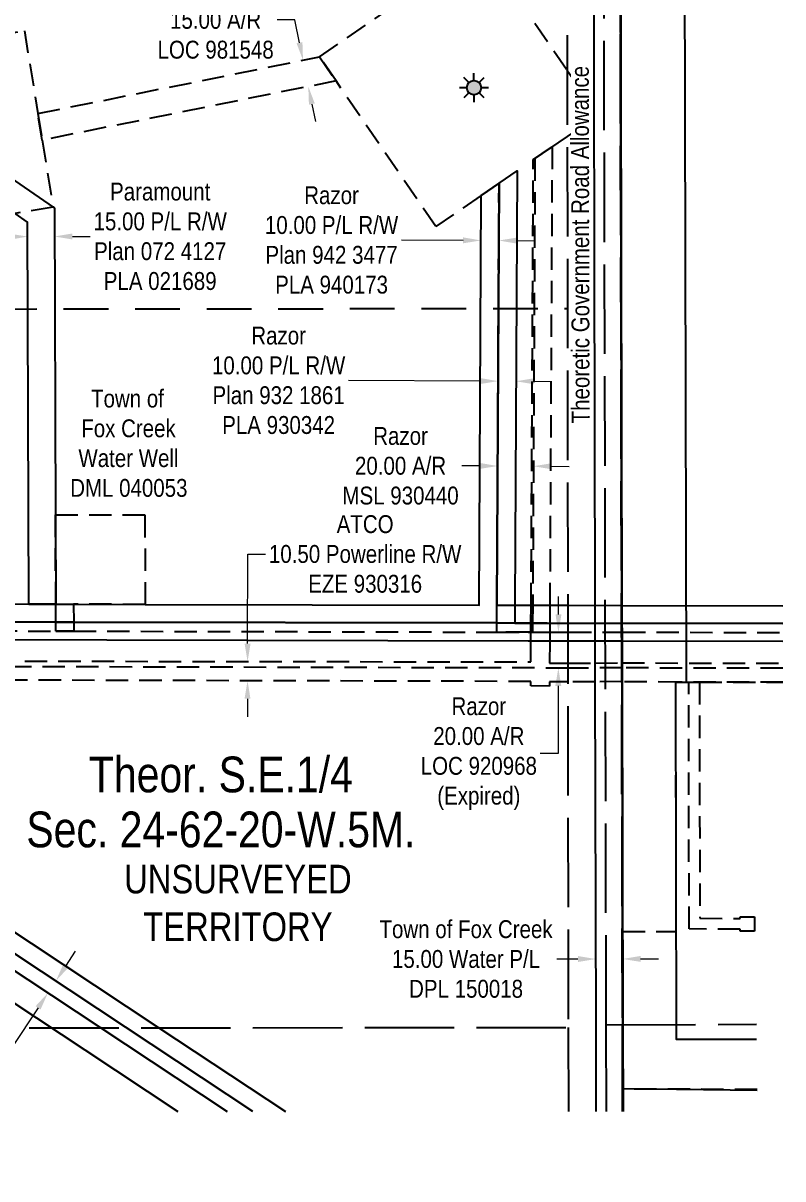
# Model space of a CAD drawing. Extents: x 504647 to 509765, y 6024664 to 6026410.
# Drawn here: x 509340 to 509765, y 6024664 to 6025310 of the extents above; entities that cross this region are included whole.
import ezdxf
from ezdxf.enums import TextEntityAlignment as Align

# ---------------------------------------------------------------- set-up
doc = ezdxf.new("R2010")
doc.units = 0
doc.header["$LTSCALE"] = 5
doc.header["$PDSIZE"] = 0.5
for name, pattern in [('foc-ACCESSROAD', [3.75, 2.5, -1.25]), ('foc-FLOWLINE', [3.75, 2.5, -1.25]), ('foc-LSD', [8, 5, -3]), ('foc-UNSURVEYED', [12.5, 10, -2.5])]:
    doc.linetypes.add(name, pattern=pattern)
doc.layers.get('Defpoints').update_dxf_attribs({"color": 9})
for name, color, linetype in [('C-SYMBOL', 7, 'Continuous'), ('F-AR', 190, 'foc-ACCESSROAD'), ('F-EZE', 190, 'foc-FLOWLINE'), ('F-RW', 190, 'Continuous'), ('F-WS', 190, 'foc-ACCESSROAD'), ('F-WS-S', 8, 'Continuous'), ('L-ROAD-T', 7, 'Continuous'), ('L-SECTION-LSD', 7, 'foc-LSD'), ('L-UNS-T', 3, 'Continuous'), ('L-USEC', 7, 'foc-UNSURVEYED')]:
    doc.layers.add(name, color=color, linetype=linetype)
for name, color, linetype, lineweight in [('F-AR-T', 190, 'Continuous', 9), ('F-EZE-T', 190, 'Continuous', 9), ('F-RW-T', 190, 'Continuous', 9), ('F-WS-T', 190, 'Continuous', 9)]:
    doc.layers.add(name, color=color, linetype=linetype, lineweight=lineweight)
doc.styles.add('175L', font='ARIALN.TTF', dxfattribs={"height": 20})
doc.styles.add('80CG', font='ARIALN.TTF', dxfattribs={"height": 10})
doc.styles.add('80L', font='ARIALN.TTF', dxfattribs={"height": 10})
doc.dimstyles.new('Compass 5 000', dxfattribs={"dimscale": 5, "dimtxt": 9, "dimasz": 2, "dimexe": 0.2, "dimexo": 0.0625, "dimgap": 0.5, "dimtad": 0, "dimtih": 1, "dimtoh": 1, "dimzin": 0, "dimdsep": 46, "dimtxsty": '80CG', "dimcen": 0.1, "dimse1": 1, "dimse2": 1, "dimclrd": 256, "dimclrt": 256, "dimaunit": 1, "dimadec": 4, "dimazin": 0, "dimtfac": 0.06, "dimtofl": 0, "dimtmove": 0, "dimatfit": 1, "dimfxl": 0.2, "dimtolj": 1, "dimtzin": 0, "dimlwd": -1, "dimarcsym": 0})

# ---------------------------------------------------------------- blocks, each defined once
blk = doc.blocks.new('*D418')
at = {"layer": 'Defpoints', "color": 0, "transparency": 16777216}
for p in [(509425.89, 6025274.78), (509499.28, 6025274.26), (509428.85, 6025260.07)]:
    blk.add_point(p, dxfattribs=at)
at = {"layer": 'F-AR-T', "transparency": 16777216}
for p, q in [((509491.78, 6025311.46), (509481.78, 6025311.46)), ((509494.34, 6025298.76), (509491.78, 6025311.46)), ((509501.25, 6025264.46), (509503.23, 6025254.65))]:
    blk.add_line(p, q, dxfattribs=at)
for points in [[(509495.98, 6025299.09), (509492.71, 6025298.43), (509496.32, 6025288.96)], [(509502.89, 6025264.78), (509499.62, 6025264.13), (509499.28, 6025274.26)]]:
    blk.add_solid(points, dxfattribs=at)
at = {"layer": 'F-AR-T', "transparency": 16777216, "insert": (509447.47, 6025311.46), "char_height": 10, "attachment_point": 5, "style": '80CG'}
blk.add_mtext('\\A1;Paramount\\P15.00 A/R\\PLOC 981548', dxfattribs=at)
blk = doc.blocks.new('*D419')
at = {"layer": 'Defpoints', "color": 0, "transparency": 16777216}
for p in [(509605.12, 6025065.51), (509625.1, 6025062.01), (509625.11, 6025065.41)]:
    blk.add_point(p, dxfattribs=at)
at = {"layer": 'F-AR-T', "transparency": 16777216}
for p, q in [((509595.1, 6025062.16), (509585.1, 6025062.21)), ((509635.09, 6025061.96), (509645.09, 6025061.92))]:
    blk.add_line(p, q, dxfattribs=at)
for points in [[(509595.11, 6025063.83), (509595.09, 6025060.5), (509605.1, 6025062.11)], [(509635.1, 6025063.63), (509635.09, 6025060.3), (509625.1, 6025062.01)]]:
    blk.add_solid(points, dxfattribs=at)
at = {"layer": 'F-AR-T', "transparency": 16777216, "insert": (509550.83, 6025062.21), "char_height": 10, "attachment_point": 5, "style": '80CG'}
blk.add_mtext('\\A1;Razor\\P20.00 A/R\\PMSL 930440', dxfattribs=at)
blk = doc.blocks.new('*D424')
at = {"layer": 'Defpoints', "color": 0, "transparency": 16777216}
for p in [(509585.45, 6024969.3), (509585.4, 6024949.31), (509639.01, 6024949.18)]:
    blk.add_point(p, dxfattribs=at)
at = {"layer": 'F-AR-T', "transparency": 16777216}
for p, q in [((509639.08, 6024979.17), (509639.11, 6024989.17)), ((509638.99, 6024939.18), (509638.9, 6024901.34)), ((509638.9, 6024901.34), (509628.9, 6024901.34))]:
    blk.add_line(p, q, dxfattribs=at)
for points in [[(509637.42, 6024979.18), (509640.75, 6024979.17), (509639.06, 6024969.17)], [(509637.32, 6024939.18), (509640.65, 6024939.17), (509639.01, 6024949.18)]]:
    blk.add_solid(points, dxfattribs=at)
at = {"layer": 'F-AR-T', "transparency": 16777216, "insert": (509594.58, 6024901.34), "char_height": 10, "attachment_point": 5, "style": '80CG', "bg_fill": 3, "box_fill_scale": 1.1, "bg_fill_color": 256, "bg_fill_true_color": 13158600, "bg_fill_transparency": 0}
blk.add_mtext('\\A1;Razor\\P20.00 A/R\\PLOC 920968\\P(Expired)', dxfattribs=at)
blk = doc.blocks.new('*D426')
at = {"layer": 'Defpoints', "color": 0, "transparency": 16777216}
for p in [(509465.32, 6024952.84), (509564.69, 6024952.69), (509564.68, 6024941.83)]:
    blk.add_point(p, dxfattribs=at)
at = {"layer": 'F-EZE-T', "transparency": 16777216}
for p, q in [((509465.34, 6024962.84), (509465.41, 6025012.89)), ((509465.41, 6025012.89), (509475.41, 6025012.89)), ((509465.29, 6024931.98), (509465.27, 6024921.98))]:
    blk.add_line(p, q, dxfattribs=at)
for points in [[(509463.67, 6024962.84), (509467, 6024962.84), (509465.32, 6024952.84)], [(509463.62, 6024931.98), (509466.96, 6024931.98), (509465.3, 6024941.98)]]:
    blk.add_solid(points, dxfattribs=at)
at = {"layer": 'F-EZE-T', "transparency": 16777216, "insert": (509531.04, 6025012.89), "char_height": 10, "attachment_point": 5, "style": '80CG'}
blk.add_mtext('\\A1;ATCO\\P10.50 Powerline R/W\\PEZE 930316', dxfattribs=at)
blk = doc.blocks.new('*D435')
at = {"layer": 'Defpoints', "color": 0, "transparency": 16777216}
for p in [(509342.41, 6025190.36), (509342.74, 6025094.83), (509357.74, 6025094.89)]:
    blk.add_point(p, dxfattribs=at)
at = {"layer": 'F-RW-T', "transparency": 16777216}
for p, q in [((509332.41, 6025190.32), (509322.41, 6025190.28)), ((509367.4, 6025190.44), (509377.4, 6025190.48))]:
    blk.add_line(p, q, dxfattribs=at)
for points in [[(509332.4, 6025191.99), (509332.41, 6025188.65), (509342.41, 6025190.36)], [(509367.4, 6025192.11), (509367.41, 6025188.78), (509357.4, 6025190.41)]]:
    blk.add_solid(points, dxfattribs=at)
at = {"layer": 'F-RW-T', "transparency": 16777216, "insert": (509416.49, 6025190.48), "char_height": 10, "attachment_point": 5, "style": '80CG'}
blk.add_mtext('\\A1;Paramount\\P15.00 P/L R/W\\PPlan 072 4127\\PPLA 021689', dxfattribs=at)
blk = doc.blocks.new('*D437')
at = {"layer": 'Defpoints', "color": 0, "transparency": 16777216}
for p in [(509605.73, 6025188.17), (509595.41, 6025122.83), (509605.4, 6025122.78)]:
    blk.add_point(p, dxfattribs=at)
at = {"layer": 'F-RW-T', "transparency": 16777216}
for p, q in [((509585.74, 6025188.27), (509551.35, 6025188.44)), ((509615.73, 6025188.12), (509625.73, 6025188.07))]:
    blk.add_line(p, q, dxfattribs=at)
for points in [[(509585.75, 6025189.94), (509585.73, 6025186.6), (509595.74, 6025188.22)], [(509615.74, 6025189.79), (509615.72, 6025186.46), (509605.73, 6025188.17)]]:
    blk.add_solid(points, dxfattribs=at)
at = {"layer": 'F-RW-T', "transparency": 16777216, "insert": (509512.27, 6025188.44), "char_height": 10, "attachment_point": 5, "style": '80CG'}
blk.add_mtext('\\A1;Razor\\P10.00 P/L R/W\\PPlan 942 3477\\PPLA 940173', dxfattribs=at)
blk = doc.blocks.new('*D438')
at = {"layer": 'Defpoints', "color": 0, "transparency": 16777216}
for p in [(509605.35, 6025111.2), (509615.33, 6025111.15), (509605.34, 6025109.56)]:
    blk.add_point(p, dxfattribs=at)
at = {"layer": 'F-RW-T', "transparency": 16777216}
for p, q in [((509595.34, 6025109.61), (509521.76, 6025109.98)), ((509625.33, 6025109.46), (509635.33, 6025109.41))]:
    blk.add_line(p, q, dxfattribs=at)
for points in [[(509595.35, 6025111.28), (509595.33, 6025107.95), (509605.34, 6025109.56)], [(509625.33, 6025111.13), (509625.32, 6025107.8), (509615.33, 6025109.51)]]:
    blk.add_solid(points, dxfattribs=at)
at = {"layer": 'F-RW-T', "transparency": 16777216, "insert": (509482.68, 6025109.98), "char_height": 10, "attachment_point": 5, "style": '80CG', "bg_fill": 3, "box_fill_scale": 1.1, "bg_fill_color": 256, "bg_fill_true_color": 13158600, "bg_fill_transparency": 0}
blk.add_mtext('\\A1;Razor\\P10.00 P/L R/W\\PPlan 932 1861\\PPLA 930342 ', dxfattribs=at)
blk = doc.blocks.new('*D453')
at = {"layer": 'Defpoints', "color": 0, "transparency": 16777216}
for p in [(509659.88, 6024840.26), (509674.87, 6024840.29), (509660, 6024786.52)]:
    blk.add_point(p, dxfattribs=at)
at = {"layer": 'F-RW-T', "transparency": 16777216}
for p, q in [((509650, 6024786.5), (509638.15, 6024786.48)), ((509684.99, 6024786.58), (509694.99, 6024786.6))]:
    blk.add_line(p, q, dxfattribs=at)
for points in [[(509649.99, 6024788.17), (509650, 6024784.84), (509660, 6024786.52)], [(509684.98, 6024788.24), (509684.99, 6024784.91), (509674.99, 6024786.56)]]:
    blk.add_solid(points, dxfattribs=at)
at = {"layer": 'F-RW-T', "transparency": 16777216, "insert": (509587.43, 6024786.48), "char_height": 10, "attachment_point": 5, "style": '80CG', "bg_fill": 3, "box_fill_scale": 1.1, "bg_fill_color": 256, "bg_fill_true_color": 13158600, "bg_fill_transparency": 0}
blk.add_mtext('\\A1;Town of Fox Creek\\P15.00 Water P/L\\PDPL 150018', dxfattribs=at)
blk = doc.blocks.new('*D454')
at = {"layer": 'Defpoints', "color": 0, "transparency": 16777216}
for p in [(509304.23, 6024809.93), (509299.82, 6024803.26), (509358.17, 6024774.24)]:
    blk.add_point(p, dxfattribs=at)
at = {"layer": 'F-RW-T', "transparency": 16777216}
for p, q in [((509363.69, 6024782.58), (509369.2, 6024790.92)), ((509348.24, 6024759.24), (509333.51, 6024736.97)), ((509333.51, 6024736.97), (509323.51, 6024736.97))]:
    blk.add_line(p, q, dxfattribs=at)
for points in [[(509362.3, 6024783.5), (509365.08, 6024781.66), (509358.17, 6024774.24)], [(509346.85, 6024760.16), (509349.63, 6024758.32), (509353.76, 6024767.58)]]:
    blk.add_solid(points, dxfattribs=at)
at = {"layer": 'F-RW-T', "transparency": 16777216, "insert": (509285.56, 6024736.97), "char_height": 10, "attachment_point": 5, "style": '80CG', "bg_fill": 3, "box_fill_scale": 1.1, "bg_fill_color": 256, "bg_fill_true_color": 13158600, "bg_fill_transparency": 0}
blk.add_mtext('\\A1;Razor\\P8.00 P/L R/W\\PPlan 922 1491\\PPLA 910421', dxfattribs=at)
blk = doc.blocks.new('*D455')
at = {"layer": 'Defpoints', "color": 0, "transparency": 16777216}
for p in [(509236.13, 6024845.41), (509353.47, 6024767.77), (509345.07, 6024755.07)]:
    blk.add_point(p, dxfattribs=at)
at = {"layer": 'F-RW-T', "transparency": 16777216}
for p, q in [((509241.64, 6024853.75), (509247.16, 6024862.09)), ((509222.21, 6024824.37), (509199.98, 6024790.77)), ((509199.98, 6024790.77), (509189.98, 6024790.77))]:
    blk.add_line(p, q, dxfattribs=at)
for points in [[(509240.25, 6024854.67), (509243.03, 6024852.83), (509236.13, 6024845.41)], [(509220.82, 6024825.29), (509223.6, 6024823.45), (509227.73, 6024832.71)]]:
    blk.add_solid(points, dxfattribs=at)
at = {"layer": 'F-RW-T', "transparency": 16777216, "insert": (509150.89, 6024790.77), "char_height": 10, "attachment_point": 5, "style": '80CG', "bg_fill": 3, "box_fill_scale": 1.1, "bg_fill_color": 256, "bg_fill_true_color": 13158600, "bg_fill_transparency": 0}
blk.add_mtext('\\A1;Razor\\P15.24 P/L R/W\\PPlan 752 1416\\PPLA 5577', dxfattribs=at)
blk = doc.blocks.new('GAS')
h = blk.add_hatch(color=255)
h.dxf.hatch_style = 1
edge = h.paths.add_edge_path()
edge.add_arc((0, 0), 0.9, 0, 360)
for p, q in [((0, 0.81), (0, 1.62)), ((-0.81, 0), (-1.62, 0)), ((-0.57, 0.57), (-1.14, 1.14)), ((0.57, 0.57), (1.14, 1.14)), ((1.62, 0), (0.81, 0)), ((-0.57, -0.57), (-1.14, -1.14)), ((0, -0.81), (0, -1.62)), ((1.14, -1.14), (0.57, -0.57))]:
    blk.add_line(p, q)
blk.add_circle((0, 0), 0.8)

msp = doc.modelspace()

# ---------------------------------------------------------------- linework, layer by layer
at = {"layer": 'F-AR'}
msp.add_lwpolyline([(509514.751, 6025277.375), (509350.564, 6025244.309), (509348.144, 6025259.117), (509505.528, 6025290.815), (509514.751, 6025277.375)], close=True, dxfattribs=at)
msp.add_lwpolyline([(509764.49, 6024949.056), (509675.188, 6024949.24), (509674.644, 6024949.238), (509645.026, 6024949.163), (509644.5, 6024949.165), (509227.957, 6024950.162), (509217.904, 6024950.185), (509218.246, 6024953.184), (509220.188, 6024970.173), (509230.242, 6024970.149), (509358.183, 6024969.843), (509368.179, 6024969.819), (509604.64, 6024969.254), (509622.182, 6024969.212), (509624.634, 6024969.207), (509632.678, 6024969.187), (509644.458, 6024969.158), (509645.024, 6024969.157), (509674.601, 6024969.232), (509675.184, 6024969.233), (509764.448, 6024969.05)], dxfattribs=at)
at = {"layer": 'F-EZE'}
for points in [[(509228.299, 6024953.192), (509623.62, 6024952.603), (509623.678, 6024964.209), (509623.702, 6024969.209), (509623.728, 6024974.286), (509623.778, 6024984.305), (509625.016, 6025233.377), (509625.949, 6025234.017), (509634.022, 6025239.556), (509635.549, 6025240.604), (509634.274, 6024984.295), (509634.224, 6024974.215), (509634.199, 6024969.183), (509634.174, 6024964.183), (509634.114, 6024951.968), (509644.495, 6024951.947), (509659.647, 6024951.984), (509674.638, 6024952.062), (509764.484, 6024951.868)], [(509764.507, 6024941.219), (509707.242, 6024941.333), (509674.66, 6024941.569), (509659.669, 6024941.497), (509644.517, 6024941.459), (509634.062, 6024941.479), (509634.05, 6024939.11), (509623.555, 6024939.295), (509623.566, 6024941.684), (509227.099, 6024942.665)]]:
    msp.add_lwpolyline(points, dxfattribs=at)
msp.add_lwpolyline([(509717.882, 6024941.313), (509718.074, 6024809.302), (509740.64, 6024809.135), (509740.645, 6024810.134), (509748.649, 6024810.075), (509748.59, 6024802.092), (509740.605, 6024802.129), (509740.596, 6024803.142), (509712.089, 6024803.353), (509711.882, 6024941.324), (509717.882, 6024941.313)], close=True, dxfattribs=at)
at = {"layer": 'F-RW'}
for points in [[(509660.175, 6024701.352), (509660.074, 6024749.174), (509659.668, 6024941.703), (509659.653, 6024949.2), (509659.646, 6024952.199), (509659.621, 6024964.199), (509659.61, 6024969.193), (509659.599, 6024974.187), (509659.578, 6024984.229), (509658.605, 6025472.991), (509658.586, 6025479.424), (509658.487, 6025514.239), (509658.377, 6025552.925), (509657.448, 6025994.918), (509672.417, 6026003.756), (509733.875, 6026040.037)], [(509734.087, 6026022.751), (509672.454, 6025986.367), (509673.369, 6025552.972), (509673.464, 6025507.818), (509673.538, 6025473.02), (509674.57, 6024984.212), (509674.591, 6024974.224), (509674.601, 6024969.232), (509674.612, 6024964.236), (509674.637, 6024952.237), (509674.644, 6024949.238), (509674.659, 6024941.741), (509675.066, 6024749.222), (509675.167, 6024701.352)], [(509749.795, 6024741.461), (509705.05, 6024741.551), (509704.628, 6024941.352), (509710.622, 6024941.327), (509709.778, 6025340.787), (509741.54, 6025414.818)], [(509258.341, 6024985.069), (509343.134, 6024984.894), (509358.129, 6024984.864), (509368.127, 6024984.844), (509408.115, 6024984.762), (509594.725, 6024984.378), (509595.864, 6025213.373), (509605.887, 6025220.25), (509604.715, 6024984.356), (509614.705, 6024984.336), (509622.257, 6024984.32), (509624.709, 6024984.296), (509632.754, 6024984.298), (509644.426, 6024984.275), (509674.57, 6024984.212), (509764.416, 6024984.027)], [(509764.458, 6024964.051), (509674.612, 6024964.236), (509644.469, 6024964.159), (509632.653, 6024964.187), (509622.156, 6024964.213), (509229.67, 6024965.152), (509230.242, 6024970.149), (509230.812, 6024975.138), (509235.838, 6024975.128), (509256.053, 6024975.086), (509358.165, 6024974.875), (509368.161, 6024974.855), (509604.666, 6024974.368), (509614.655, 6024974.347), (509622.207, 6024974.296), (509624.659, 6024974.28), (509632.703, 6024974.226), (509644.448, 6024974.148), (509674.591, 6024974.224), (509764.437, 6024974.038)], [(509764.437, 6024974.038), (509674.591, 6024974.224), (509644.448, 6024974.148), (509632.703, 6024974.226), (509624.659, 6024974.28), (509622.207, 6024974.296), (509614.655, 6024974.347), (509604.666, 6024974.368), (509368.161, 6024974.855), (509358.165, 6024974.875), (509256.053, 6024975.086)]]:
    msp.add_lwpolyline(points, dxfattribs=at)
for points in [[(509357.953, 6025034.849), (509358.129, 6024984.864), (509343.134, 6024984.894), (509342.377, 6025198.433), (509335.354, 6025203.279), (509286.547, 6025236.956), (509306.092, 6025241.69), (509356.701, 6025206.769), (509357.345, 6025206.325), (509357.953, 6025034.849)], [(509605.887, 6025220.25), (509615.91, 6025227.128), (509614.705, 6024984.336), (509614.655, 6024974.347), (509604.666, 6024974.368), (509604.715, 6024984.356), (509605.887, 6025220.25)]]:
    msp.add_lwpolyline(points, close=True, dxfattribs=at)
at = {"layer": 'F-RW', "flags": 128}
for points in [[(508741.367, 6025058.123), (508978.415, 6025058.292), (509017.64, 6025080.546), (509239.951, 6025055.087), (509233.323, 6024997.105), (509232.122, 6024986.599), (509230.812, 6024975.138), (509230.242, 6024970.149), (509229.67, 6024965.152), (509228.3, 6024953.159), (509227.957, 6024950.162), (509227.099, 6024942.665), (509219.689, 6024877.842), (509415.199, 6024748.487), (509486.442, 6024701.352)], [(509468.34, 6024701.352), (509397.174, 6024748.438), (509209.068, 6024872.891), (509215.133, 6024925.946), (509217.046, 6024942.69), (509217.904, 6024950.185), (509218.246, 6024953.184), (509220.188, 6024970.173), (509222.59, 6024991.184), (509223.79, 6025001.69), (509228.889, 6025046.299), (509019.738, 6025070.251), (508981.054, 6025048.305), (508741.367, 6025048.134)], [(509468.34, 6024701.352), (509397.174, 6024748.438), (509209.068, 6024872.891), (509215.133, 6024925.946), (509217.046, 6024942.69), (509217.904, 6024950.185), (509218.246, 6024953.184), (509220.188, 6024970.173), (509222.59, 6024991.184), (509223.79, 6025001.69), (509228.889, 6025046.299), (509019.738, 6025070.251), (508981.054, 6025048.305), (508773.281, 6025048.157)], [(508776.742, 6025038.17), (508993.828, 6025038.325), (509022.884, 6025054.809), (509212.301, 6025033.117), (509209.495, 6025008.567), (509208.294, 6024998.061), (509203.169, 6024953.219), (509201.969, 6024942.725), (509200.248, 6024927.661), (509194.029, 6024873.257), (509382.749, 6024748.398), (509453.855, 6024701.352)], [(508741.367, 6025038.145), (509019.733, 6025038.343), (509067.23, 6025038.369), (509058.605, 6024962.597), (509094.19, 6024939.653), (509108.413, 6024929.902), (509194.029, 6024873.257), (509382.749, 6024748.398), (509453.855, 6024701.352)], [(508741.367, 6025022.921), (509019.744, 6025023.12), (509050.174, 6025023.136), (509042.409, 6024954.925), (509085.759, 6024926.975), (509099.908, 6024917.275), (509185.629, 6024860.56), (509374.349, 6024735.702), (509426.266, 6024701.352)]]:
    msp.add_lwpolyline(points, dxfattribs=at)
at = {"layer": 'F-WS'}
for points in [[(509625.949, 6025234.017), (509624.709, 6024984.296), (509624.659, 6024974.28), (509624.634, 6024969.207), (509622.182, 6024969.212), (509604.64, 6024969.254), (509604.666, 6024974.368), (509604.715, 6024984.356), (509605.887, 6025220.25), (509595.864, 6025213.373), (509570.574, 6025196.02), (509514.751, 6025277.375), (509505.528, 6025290.815), (509583.838, 6025344.547), (509604.685, 6025340.666), (509643.795, 6025283.671), (509652.762, 6025270.601), (509648.882, 6025249.752), (509643.874, 6025246.316), (509634.022, 6025239.556), (509625.949, 6025234.017)], [(509335.354, 6025203.279), (509248.176, 6025189.028), (509242.101, 6025226.193), (509239.676, 6025241.024), (509232.047, 6025287.686), (509340.573, 6025305.428), (509348.144, 6025259.117), (509350.564, 6025244.309), (509356.701, 6025206.769), (509335.354, 6025203.279)], [(509407.937, 6025034.746), (509408.115, 6024984.762), (509368.127, 6024984.844), (509368.161, 6024974.855), (509368.179, 6024969.819), (509358.183, 6024969.843), (509358.165, 6024974.875), (509358.129, 6024984.864), (509357.953, 6025034.849), (509407.937, 6025034.746)]]:
    msp.add_lwpolyline(points, close=True, dxfattribs=at)
msp.add_lwpolyline([(509750.136, 6024713.602), (509675.14, 6024713.859), (509675.066, 6024749.222), (509674.955, 6024801.81), (509704.923, 6024801.861), (509704.628, 6024941.352), (509711.882, 6024941.324), (509717.882, 6024941.312), (509764.507, 6024941.219)], dxfattribs=at)
at = {"layer": 'L-SECTION-LSD', "flags": 128}
msp.add_lwpolyline([(508842.516, 6025149.382), (509643.679, 6025150.215)], dxfattribs=at)
at = {"layer": 'L-USEC'}
for p, q in [((509643.668, 6025552.93), (509644.524, 6024748.309)), ((509665.762, 6024749.785), (509664.071, 6025553.596)), ((509672.978, 6025553.624), (509674.669, 6024749.814)), ((509665.762, 6024749.785), (509749.69, 6024750.051)), ((509665.864, 6024701.352), (509665.762, 6024749.785)), ((509674.669, 6024749.814), (509674.771, 6024701.352)), ((508843.291, 6024747.477), (509644.524, 6024748.309)), ((509644.524, 6024748.309), (509644.623, 6024701.352))]:
    msp.add_line(p, q, dxfattribs=at)

# ---------------------------------------------------------------- block references
at = {"layer": 'F-WS-S', "xscale": 4.997325200000013, "yscale": 4.997325200000013, "zscale": 4.997325200000013}
msp.add_blockref('GAS', (509591.846, 6025273.597), dxfattribs=at)

# ---------------------------------------------------------------- texts
at = {"layer": 'C-SYMBOL', "color": 3, "style": '175L'}
for s, p in [('Theor. S.E.1/4', (509450.426, 6024873.708)), ('Sec. 24-62-20-W.5M.', (509450.426, 6024842.979))]:
    msp.add_text(s, height=19.97861, dxfattribs=at).set_placement(p, align=Align.BOTTOM_CENTER)
at = {"layer": 'F-WS-T', "insert": (509361.033, 6025104.838), "char_height": 9.9893, "attachment_point": 1, "style": '80L'}
msp.add_mtext_dynamic_manual_height_columns('\\pi16.82;Town of\\P\\pi11.352;Fox Creek\\P\\pi9.7611;Water Well\\P\\pi5.1821;DML 040053', width=74.48379, gutter_width=50, heights=[0], dxfattribs=at)
at = {"layer": 'L-UNS-T', "color": 3, "insert": (509459.924, 6024817.76), "char_height": 15.99144, "attachment_point": 5, "style": '80L'}
msp.add_mtext_dynamic_manual_height_columns('UNSURVEYED TERRITORY', width=126.41375, gutter_width=47.5, heights=[0], dxfattribs=at)

# ---------------------------------------------------------------- dimensions: what is measured, and where the dimension line sits
at = {"layer": 'F-AR-T'}
dim = msp.add_linear_dim(base=(509499.277, 6025274.258), p1=(509425.888, 6025274.775), p2=(509428.848, 6025260.075), angle=281.386592, text='Paramount\\P15.00 A/R\\PLOC 981548', dimstyle='Compass 5 000', dxfattribs=at)
dim.commit()
dim.dimension.update_dxf_attribs({"geometry": '*D418', "text_midpoint": (509447.47, 6025311.464), "dimtype": 161})
at = {"layer": 'F-RW-T'}
for base, p1, p2, angle, text, picture, middle in [((509342.406, 6025190.356), (509357.74, 6025094.887), (509342.745, 6025094.834), 180.203104, 'Paramount\\P15.00 P/L R/W\\PPlan 072 4127\\PPLA 021689', '*D435', (509416.487, 6025190.48)), ((509605.728, 6025188.172), (509595.414, 6025122.832), (509605.403, 6025122.782), 359.715364, 'Razor\\P10.00 P/L R/W\\PPlan 942 3477\\PPLA 940173', '*D437', (509512.267, 6025188.442))]:
    dim = msp.add_linear_dim(base=base, p1=p1, p2=p2, angle=angle, text=text, dimstyle='Compass 5 000', dxfattribs=at)
    dim.commit()
    dim.dimension.update_dxf_attribs({"geometry": picture, "text_midpoint": middle, "dimtype": 161})

# ---------------------------------------------------------------- next in the draw order: texts
at = {"layer": 'L-ROAD-T', "insert": (509646.243, 6025185.848), "char_height": 9.99465, "width": 199.83847, "attachment_point": 2, "rotation": 90.12056, "style": '80L', "bg_fill": 3, "box_fill_scale": 1, "bg_fill_color": 256, "bg_fill_transparency": 0}
msp.add_mtext('Theoretic Government Road Allowance', dxfattribs=at)

# ---------------------------------------------------------------- next in the draw order: linework, layer by layer
at = {"layer": 'F-RW'}
msp.add_lwpolyline([(509750.144, 6024713.005), (509675.14, 6024713.859), (509675.067, 6024748.647), (509674.662, 6024940.634), (509674.645, 6024948.377), (509674.64, 6024950.919), (509674.613, 6024963.759), (509674.603, 6024968.379), (509674.592, 6024973.769), (509674.571, 6024983.763), (509673.603, 6025441.964), (509375.114, 6025569.83), (509355.48, 6025523.995), (509112.443, 6025626.917), (508880.546, 6025727.635), (508900.531, 6025773.471), (508741.367, 6025842.865)], dxfattribs=at)

# ---------------------------------------------------------------- next in the draw order: dimensions: what is measured, and where the dimension line sits
at = {"layer": 'F-AR-T'}
dim = msp.add_linear_dim(base=(509625.095, 6025062.015), p1=(509605.118, 6025065.512), p2=(509625.112, 6025065.413), angle=359.715444, text='Razor\\P20.00 A/R\\PMSL 930440', dimstyle='Compass 5 000', dxfattribs=at)
dim.commit()
dim.dimension.update_dxf_attribs({"geometry": '*D419', "text_midpoint": (509550.828, 6025062.213), "dimtype": 161})

# ---------------------------------------------------------------- next in the draw order: dimensions: what is measured, and where the dimension line sits
dim = msp.add_linear_dim(base=(509639.012, 6024949.178), p1=(509585.448, 6024969.3), p2=(509585.4, 6024949.306), angle=269.862856, text='Razor\\P20.00 A/R\\PLOC 920968\\P(Expired)', dimstyle='Compass 5 000', override={"dimtfill": 1}, dxfattribs=at)
dim.commit()
dim.dimension.update_dxf_attribs({"geometry": '*D424', "text_midpoint": (509594.583, 6024901.341), "dimtype": 161})
at = {"layer": 'F-RW-T'}
dim = msp.add_linear_dim(base=(509358.168, 6024774.244), p1=(509299.821, 6024803.264), p2=(509304.231, 6024809.93), angle=56.510901, text='Razor\\P8.00 P/L R/W\\PPlan 922 1491\\PPLA 910421', dimstyle='Compass 5 000', override={"dimtfill": 1}, dxfattribs=at)
dim.commit()
dim.dimension.update_dxf_attribs({"geometry": '*D454', "text_midpoint": (509285.563, 6024736.973), "dimtype": 161})

# ---------------------------------------------------------------- next in the draw order: dimensions: what is measured, and where the dimension line sits
at = {"layer": 'F-EZE-T'}
dim = msp.add_linear_dim(base=(509465.32, 6024952.839), p1=(509564.678, 6024941.83), p2=(509564.694, 6024952.691), angle=89.914646, text='ATCO\\P10.50 Powerline R/W\\PEZE 930316', dimstyle='Compass 5 000', dxfattribs=at)
dim.commit()
dim.dimension.update_dxf_attribs({"geometry": '*D426', "text_midpoint": (509531.044, 6025012.885), "dimtype": 161})
at = {"layer": 'F-RW-T'}
for base, p1, p2, angle, text, picture, middle in [((509236.125, 6024845.406), (509345.068, 6024755.075), (509353.468, 6024767.771), 56.511114, 'Razor\\P15.24 P/L R/W\\PPlan 752 1416\\PPLA 5577', '*D455', (509150.892, 6024790.77)), ((509659.995, 6024786.524), (509674.873, 6024840.29), (509659.882, 6024840.258), 180.120605, 'Town of Fox Creek\\P15.00 Water P/L\\PDPL 150018', '*D453', (509587.432, 6024786.478))]:
    dim = msp.add_linear_dim(base=base, p1=p1, p2=p2, angle=angle, text=text, dimstyle='Compass 5 000', override={"dimtfill": 1}, dxfattribs=at)
    dim.commit()
    dim.dimension.update_dxf_attribs({"geometry": picture, "text_midpoint": middle, "dimtype": 161})

# ---------------------------------------------------------------- next in the draw order: dimensions: what is measured, and where the dimension line sits
dim = msp.add_linear_dim(base=(509605.337, 6025109.562), p1=(509615.334, 6025111.146), p2=(509605.345, 6025111.196), angle=179.715364, text='Razor\\P10.00 P/L R/W\\PPlan 932 1861\\PPLA 930342 ', dimstyle='Compass 5 000', override={"dimtfill": 1}, dxfattribs=at)
dim.commit()
dim.dimension.update_dxf_attribs({"geometry": '*D438', "text_midpoint": (509482.678, 6025109.978), "dimtype": 161})

doc.saveas('drawing.dxf')
